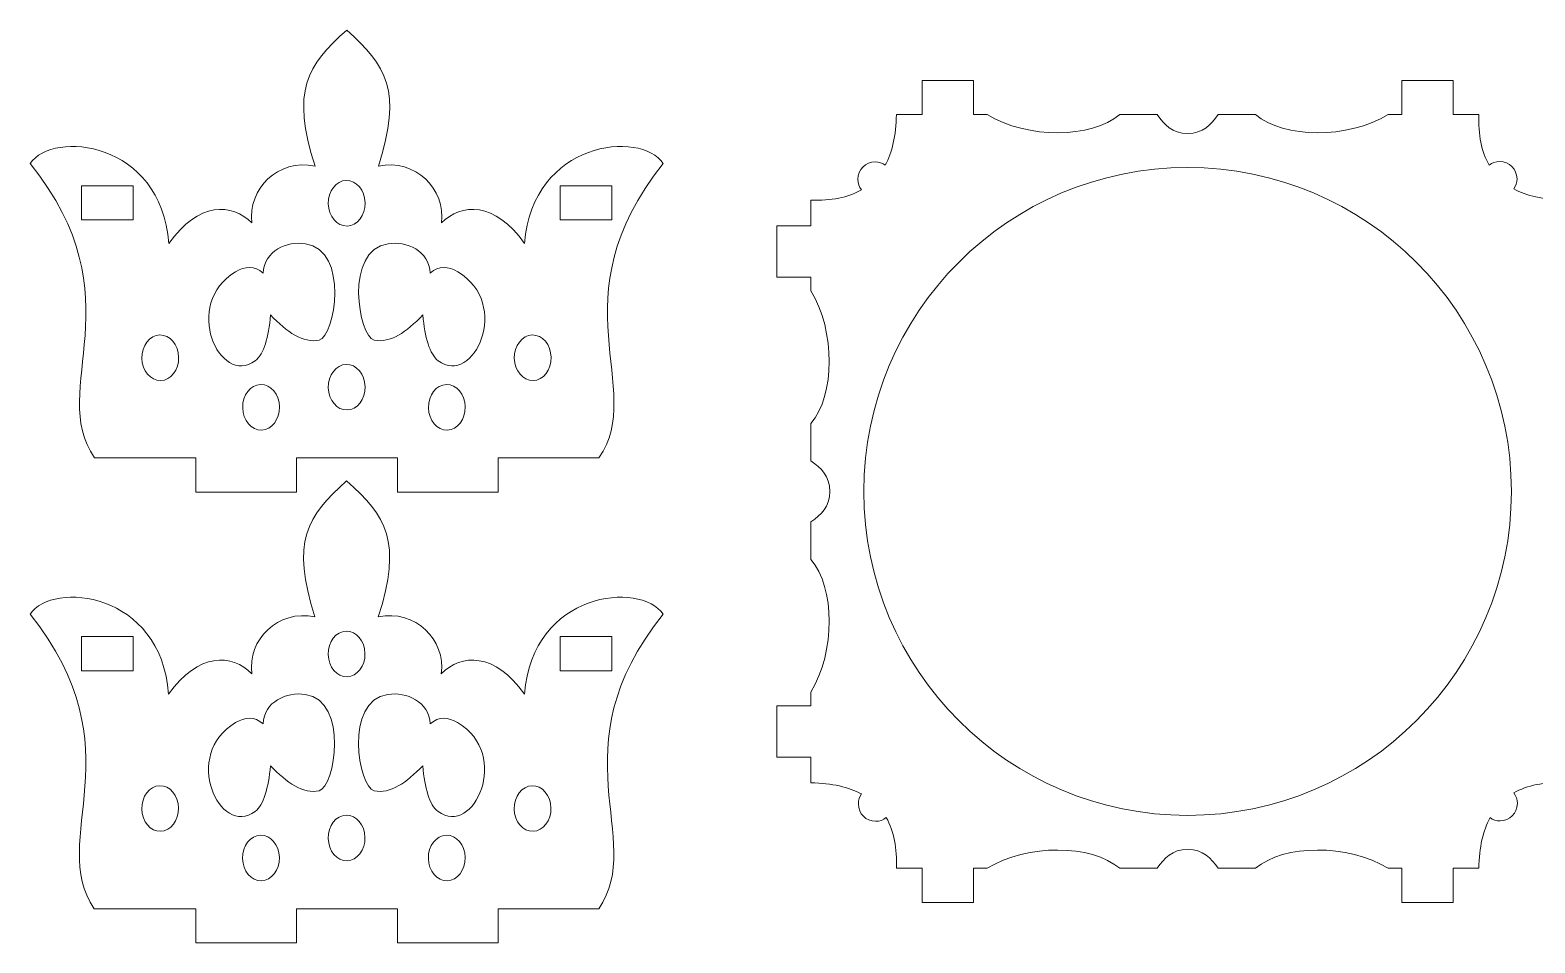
# Model space of a CAD drawing. Header units: centimetres. Extents: x -43 to 259, y -127 to -6.
# Drawn here: x 25.87 to 43.3, y -107.35 to -96.78 of the extents above; entities that cross this region are included whole.
import ezdxf

# ---------------------------------------------------------------- set-up
doc = ezdxf.new("R2010")
doc.units = ezdxf.units.CM
doc.header["$MEASUREMENT"] = 0
doc.layers.add('layer 1', color=7, linetype='Continuous')

msp = doc.modelspace()

# ---------------------------------------------------------------- linework, layer by layer
at = {"layer": 'layer 1', "color": 242, "lineweight": 20}
msp.add_ellipse((39.27585, -102.12015), major_axis=(0, 3.75), ratio=1, dxfattribs=at)
at = {"layer": 'layer 1', "color": 250, "lineweight": 20}
for points, knots in [([(30.12445, -101.73266), (30.12445, -101.73266), (28.95646, -101.73266), (28.95646, -101.73266), (28.95646, -101.73266), (28.95646, -101.73266), (28.95646, -102.12866), (28.95646, -102.12866), (28.95646, -102.12866), (28.95646, -102.12866), (27.79046, -102.12866), (27.79046, -102.12866), (27.79046, -102.12866), (27.79046, -102.12866), (27.79046, -101.73266), (27.79046, -101.73266), (27.79046, -101.73266), (27.79046, -101.73266), (26.61445, -101.73267), (26.61445, -101.73267), (26.61445, -101.73267), (26.0592, -100.92072), (27.12799, -99.90201), (25.87046, -98.32317), (25.87046, -98.32317), (26.13087, -97.93552), (27.38603, -98.06193), (27.47527, -99.25024), (27.47527, -99.25024), (27.82033, -98.76205), (28.20844, -98.78231), (28.4391, -99.01241), (28.4391, -99.01241), (28.38515, -98.62278), (28.74177, -98.263), (29.1691, -98.3557), (29.1691, -98.3557), (28.88993, -97.48135), (29.07582, -97.19043), (29.5362, -96.78011), (29.5362, -96.78011), (29.99658, -97.19043), (30.18247, -97.48135), (29.9033, -98.3557), (29.9033, -98.3557), (30.33063, -98.263), (30.68725, -98.62278), (30.6333, -99.01241), (30.6333, -99.01241), (30.86396, -98.78231), (31.25207, -98.76205), (31.59713, -99.25024), (31.59713, -99.25024), (31.68637, -98.06193), (32.94153, -97.93552), (33.20194, -98.32317), (33.20194, -98.32317), (31.94441, -99.90201), (33.0132, -100.92072), (32.45795, -101.73267), (32.45795, -101.73267), (32.45795, -101.73267), (31.29046, -101.73266), (31.29046, -101.73266), (31.29046, -101.73266), (31.29046, -101.73266), (31.29046, -102.12866), (31.29046, -102.12866), (31.29046, -102.12866), (31.29046, -102.12866), (30.12445, -102.12866), (30.12445, -102.12866), (30.12445, -102.12866), (30.12445, -102.12866), (30.12445, -101.73266), (30.12445, -101.73266)], [0, 0, 0, 0, 0.05, 0.05, 0.05, 0.05, 0.1, 0.1, 0.1, 0.1, 0.15, 0.15, 0.15, 0.15, 0.2, 0.2, 0.2, 0.2, 0.25, 0.25, 0.25, 0.25, 0.3, 0.3, 0.3, 0.3, 0.35, 0.35, 0.35, 0.35, 0.4, 0.4, 0.4, 0.4, 0.45, 0.45, 0.45, 0.45, 0.5, 0.5, 0.5, 0.5, 0.55, 0.55, 0.55, 0.55, 0.6, 0.6, 0.6, 0.6, 0.65, 0.65, 0.65, 0.65, 0.7, 0.7, 0.7, 0.7, 0.75, 0.75, 0.75, 0.75, 0.8, 0.8, 0.8, 0.8, 0.85, 0.85, 0.85, 0.85, 0.9, 0.9, 0.9, 0.9, 1, 1, 1, 1]), ([(35.90303, -106.48266), (35.9115, -106.25105), (35.87659, -106.05415), (35.78536, -105.89644), (35.78536, -105.89644), (35.75098, -105.92435), (35.70987, -105.93891), (35.66212, -105.93891), (35.66212, -105.93891), (35.55167, -105.93891), (35.46212, -105.84936), (35.46212, -105.73891), (35.46212, -105.73891), (35.46212, -105.69472), (35.47528, -105.6555), (35.49954, -105.6224), (35.49954, -105.6224), (35.35027, -105.54155), (35.15854, -105.49836), (34.91334, -105.49297), (34.91334, -105.49297), (34.91334, -105.49297), (34.91334, -105.19478), (34.91334, -105.19478), (34.91334, -105.19478), (34.91334, -105.19478), (34.51733, -105.19478), (34.51733, -105.19478), (34.51733, -105.19478), (34.51733, -105.19478), (34.51733, -104.60038), (34.51733, -104.60038), (34.51733, -104.60038), (34.51733, -104.60038), (34.91334, -104.60038), (34.91334, -104.60038), (34.91334, -104.60038), (34.91334, -104.60038), (34.91334, -104.44356), (34.91334, -104.44356), (34.91334, -104.44356), (35.19602, -103.97271), (35.1941, -103.23787), (34.91334, -102.90652), (34.91334, -102.90652), (34.91334, -102.90652), (34.91334, -102.47325), (34.91334, -102.47325), (34.91334, -102.47325), (35.03057, -102.38935), (35.13164, -102.30119), (35.13164, -102.12015), (35.13164, -102.12015), (35.13164, -101.93911), (35.03057, -101.85095), (34.91334, -101.76705), (34.91334, -101.76705), (34.91334, -101.76705), (34.91334, -101.33378), (34.91334, -101.33378), (34.91334, -101.33378), (35.1941, -101.00243), (35.19602, -100.26759), (34.91334, -99.79674), (34.91334, -99.79674), (34.91334, -99.79674), (34.91334, -99.63992), (34.91334, -99.63992), (34.91334, -99.63992), (34.91334, -99.63992), (34.51733, -99.63992), (34.51733, -99.63992), (34.51733, -99.63992), (34.51733, -99.63992), (34.51733, -99.04552), (34.51733, -99.04552), (34.51733, -99.04552), (34.51733, -99.04552), (34.91334, -99.04552), (34.91334, -99.04552), (34.91334, -99.04552), (34.91334, -99.04552), (34.91334, -98.74733), (34.91334, -98.74733), (34.91334, -98.74733), (35.14495, -98.7558), (35.34185, -98.72089), (35.49956, -98.62966), (35.49956, -98.62966), (35.47165, -98.59528), (35.45709, -98.55417), (35.45709, -98.50642), (35.45709, -98.50642), (35.45709, -98.39597), (35.54664, -98.30642), (35.65709, -98.30642), (35.65709, -98.30642), (35.70128, -98.30642), (35.7405, -98.31958), (35.7736, -98.34384), (35.7736, -98.34384), (35.85445, -98.19457), (35.89764, -98.00284), (35.90303, -97.75764), (35.90303, -97.75764), (35.90303, -97.75764), (36.20122, -97.75764), (36.20122, -97.75764), (36.20122, -97.75764), (36.20122, -97.75764), (36.20122, -97.36163), (36.20122, -97.36163), (36.20122, -97.36163), (36.20122, -97.36163), (36.79562, -97.36163), (36.79562, -97.36163), (36.79562, -97.36163), (36.79562, -97.36163), (36.79562, -97.75764), (36.79562, -97.75764), (36.79562, -97.75764), (36.79562, -97.75764), (36.95244, -97.75764), (36.95244, -97.75764), (36.95244, -97.75764), (37.42329, -98.04032), (38.15813, -98.0384), (38.48948, -97.75764), (38.48948, -97.75764), (38.48948, -97.75764), (38.92275, -97.75764), (38.92275, -97.75764), (38.92275, -97.75764), (39.00665, -97.87487), (39.09481, -97.97594), (39.27585, -97.97594), (39.27585, -97.97594), (39.45689, -97.97594), (39.54505, -97.87487), (39.62895, -97.75764), (39.62895, -97.75764), (39.62895, -97.75764), (40.06222, -97.75764), (40.06222, -97.75764), (40.06222, -97.75764), (40.39357, -98.0384), (41.12841, -98.04032), (41.59926, -97.75764), (41.59926, -97.75764), (41.59926, -97.75764), (41.75608, -97.75764), (41.75608, -97.75764), (41.75608, -97.75764), (41.75608, -97.75764), (41.75608, -97.36163), (41.75608, -97.36163), (41.75608, -97.36163), (41.75608, -97.36163), (42.35048, -97.36163), (42.35048, -97.36163), (42.35048, -97.36163), (42.35048, -97.36163), (42.35048, -97.75764), (42.35048, -97.75764), (42.35048, -97.75764), (42.35048, -97.75764), (42.6499, -97.75763), (42.6499, -97.75763), (42.6499, -97.75763), (42.64143, -97.98924), (42.67634, -98.18614), (42.76757, -98.34385), (42.76757, -98.34385), (42.80195, -98.31594), (42.84306, -98.30138), (42.89081, -98.30138), (42.89081, -98.30138), (43.00126, -98.30138), (43.09081, -98.39093), (43.09081, -98.50138), (43.09081, -98.50138), (43.09081, -98.54557), (43.07765, -98.58479), (43.05339, -98.61789), (43.05339, -98.61789), (43.20266, -98.69874), (43.39316, -98.74194), (43.63836, -98.74733), (43.63836, -98.74733), (43.63836, -98.74733), (43.63836, -99.04552), (43.63836, -99.04552), (43.63836, -99.04552), (43.63836, -99.04552), (44.03437, -99.04552), (44.03437, -99.04552), (44.03437, -99.04552), (44.03437, -99.04552), (44.03437, -99.63992), (44.03437, -99.63992), (44.03437, -99.63992), (44.03437, -99.63992), (43.63836, -99.63992), (43.63836, -99.63992), (43.63836, -99.63992), (43.63836, -99.63992), (43.63836, -99.79674), (43.63836, -99.79674), (43.63836, -99.79674), (43.35568, -100.26759), (43.3576, -101.00243), (43.63836, -101.33378), (43.63836, -101.33378), (43.63836, -101.33378), (43.63836, -101.76705), (43.63836, -101.76705), (43.63836, -101.76705), (43.52113, -101.85095), (43.42006, -101.93911), (43.42006, -102.12015), (43.42006, -102.12015), (43.42006, -102.30119), (43.52113, -102.38935), (43.63836, -102.47325), (43.63836, -102.47325), (43.63836, -102.47325), (43.63836, -102.90652), (43.63836, -102.90652), (43.63836, -102.90652), (43.3576, -103.23787), (43.35568, -103.97271), (43.63836, -104.44356), (43.63836, -104.44356), (43.63836, -104.44356), (43.63836, -104.60038), (43.63836, -104.60038), (43.63836, -104.60038), (43.63836, -104.60038), (44.03437, -104.60038), (44.03437, -104.60038), (44.03437, -104.60038), (44.03437, -104.60038), (44.03437, -105.19478), (44.03437, -105.19478), (44.03437, -105.19478), (44.03437, -105.19478), (43.63836, -105.19478), (43.63836, -105.19478), (43.63836, -105.19478), (43.63836, -105.19478), (43.63836, -105.49297), (43.63836, -105.49297), (43.63836, -105.49297), (43.40675, -105.4845), (43.20985, -105.51941), (43.05214, -105.61064), (43.05214, -105.61064), (43.08005, -105.64502), (43.09461, -105.68613), (43.09461, -105.73388), (43.09461, -105.73388), (43.09461, -105.84433), (43.00506, -105.93388), (42.89461, -105.93388), (42.89461, -105.93388), (42.85042, -105.93388), (42.8112, -105.92072), (42.7781, -105.89646), (42.7781, -105.89646), (42.69725, -106.04573), (42.65406, -106.23746), (42.64867, -106.48266), (42.64867, -106.48266), (42.64867, -106.48266), (42.35048, -106.48266), (42.35048, -106.48266), (42.35048, -106.48266), (42.35048, -106.48266), (42.35048, -106.87867), (42.35048, -106.87867), (42.35048, -106.87867), (42.35048, -106.87867), (41.75608, -106.87867), (41.75608, -106.87867), (41.75608, -106.87867), (41.75608, -106.87867), (41.75608, -106.48266), (41.75608, -106.48266), (41.75608, -106.48266), (41.75608, -106.48266), (41.59926, -106.48266), (41.59926, -106.48266), (41.59926, -106.48266), (41.12841, -106.19998), (40.39357, -106.2019), (40.06222, -106.48266), (40.06222, -106.48266), (40.06222, -106.48266), (39.62895, -106.48266), (39.62895, -106.48266), (39.62895, -106.48266), (39.54505, -106.36543), (39.45689, -106.26436), (39.27585, -106.26436), (39.27585, -106.26436), (39.09481, -106.26436), (39.00665, -106.36543), (38.92275, -106.48266), (38.92275, -106.48266), (38.92275, -106.48266), (38.48948, -106.48266), (38.48948, -106.48266), (38.48948, -106.48266), (38.15813, -106.2019), (37.42329, -106.19998), (36.95244, -106.48266), (36.95244, -106.48266), (36.95244, -106.48266), (36.79562, -106.48266), (36.79562, -106.48266), (36.79562, -106.48266), (36.79562, -106.48266), (36.79562, -106.87867), (36.79562, -106.87867), (36.79562, -106.87867), (36.79562, -106.87867), (36.20122, -106.87867), (36.20122, -106.87867), (36.20122, -106.87867), (36.20122, -106.87867), (36.20122, -106.48266), (36.20122, -106.48266), (36.20122, -106.48266), (36.20122, -106.48266), (35.90303, -106.48266), (35.90303, -106.48266)], [0, 0, 0, 0, 0.01176471, 0.01176471, 0.01176471, 0.01176471, 0.02352941, 0.02352941, 0.02352941, 0.02352941, 0.03529412, 0.03529412, 0.03529412, 0.03529412, 0.04705882, 0.04705882, 0.04705882, 0.04705882, 0.05882353, 0.05882353, 0.05882353, 0.05882353, 0.07058824, 0.07058824, 0.07058824, 0.07058824, 0.08235294, 0.08235294, 0.08235294, 0.08235294, 0.09411765, 0.09411765, 0.09411765, 0.09411765, 0.10588235, 0.10588235, 0.10588235, 0.10588235, 0.11764706, 0.11764706, 0.11764706, 0.11764706, 0.12941176, 0.12941176, 0.12941176, 0.12941176, 0.14117647, 0.14117647, 0.14117647, 0.14117647, 0.15294118, 0.15294118, 0.15294118, 0.15294118, 0.16470588, 0.16470588, 0.16470588, 0.16470588, 0.17647059, 0.17647059, 0.17647059, 0.17647059, 0.18823529, 0.18823529, 0.18823529, 0.18823529, 0.2, 0.2, 0.2, 0.2, 0.21176471, 0.21176471, 0.21176471, 0.21176471, 0.22352941, 0.22352941, 0.22352941, 0.22352941, 0.23529412, 0.23529412, 0.23529412, 0.23529412, 0.24705882, 0.24705882, 0.24705882, 0.24705882, 0.25882353, 0.25882353, 0.25882353, 0.25882353, 0.27058824, 0.27058824, 0.27058824, 0.27058824, 0.28235294, 0.28235294, 0.28235294, 0.28235294, 0.29411765, 0.29411765, 0.29411765, 0.29411765, 0.30588235, 0.30588235, 0.30588235, 0.30588235, 0.31764706, 0.31764706, 0.31764706, 0.31764706, 0.32941176, 0.32941176, 0.32941176, 0.32941176, 0.34117647, 0.34117647, 0.34117647, 0.34117647, 0.35294118, 0.35294118, 0.35294118, 0.35294118, 0.36470588, 0.36470588, 0.36470588, 0.36470588, 0.37647059, 0.37647059, 0.37647059, 0.37647059, 0.38823529, 0.38823529, 0.38823529, 0.38823529, 0.4, 0.4, 0.4, 0.4, 0.41176471, 0.41176471, 0.41176471, 0.41176471, 0.42352941, 0.42352941, 0.42352941, 0.42352941, 0.43529412, 0.43529412, 0.43529412, 0.43529412, 0.44705882, 0.44705882, 0.44705882, 0.44705882, 0.45882353, 0.45882353, 0.45882353, 0.45882353, 0.47058824, 0.47058824, 0.47058824, 0.47058824, 0.48235294, 0.48235294, 0.48235294, 0.48235294, 0.49411765, 0.49411765, 0.49411765, 0.49411765, 0.50588235, 0.50588235, 0.50588235, 0.50588235, 0.51764706, 0.51764706, 0.51764706, 0.51764706, 0.52941176, 0.52941176, 0.52941176, 0.52941176, 0.54117647, 0.54117647, 0.54117647, 0.54117647, 0.55294118, 0.55294118, 0.55294118, 0.55294118, 0.56470588, 0.56470588, 0.56470588, 0.56470588, 0.57647059, 0.57647059, 0.57647059, 0.57647059, 0.58823529, 0.58823529, 0.58823529, 0.58823529, 0.6, 0.6, 0.6, 0.6, 0.61176471, 0.61176471, 0.61176471, 0.61176471, 0.62352941, 0.62352941, 0.62352941, 0.62352941, 0.63529412, 0.63529412, 0.63529412, 0.63529412, 0.64705882, 0.64705882, 0.64705882, 0.64705882, 0.65882353, 0.65882353, 0.65882353, 0.65882353, 0.67058824, 0.67058824, 0.67058824, 0.67058824, 0.68235294, 0.68235294, 0.68235294, 0.68235294, 0.69411765, 0.69411765, 0.69411765, 0.69411765, 0.70588235, 0.70588235, 0.70588235, 0.70588235, 0.71764706, 0.71764706, 0.71764706, 0.71764706, 0.72941176, 0.72941176, 0.72941176, 0.72941176, 0.74117647, 0.74117647, 0.74117647, 0.74117647, 0.75294118, 0.75294118, 0.75294118, 0.75294118, 0.76470588, 0.76470588, 0.76470588, 0.76470588, 0.77647059, 0.77647059, 0.77647059, 0.77647059, 0.78823529, 0.78823529, 0.78823529, 0.78823529, 0.8, 0.8, 0.8, 0.8, 0.81176471, 0.81176471, 0.81176471, 0.81176471, 0.82352941, 0.82352941, 0.82352941, 0.82352941, 0.83529412, 0.83529412, 0.83529412, 0.83529412, 0.84705882, 0.84705882, 0.84705882, 0.84705882, 0.85882353, 0.85882353, 0.85882353, 0.85882353, 0.87058824, 0.87058824, 0.87058824, 0.87058824, 0.88235294, 0.88235294, 0.88235294, 0.88235294, 0.89411765, 0.89411765, 0.89411765, 0.89411765, 0.90588235, 0.90588235, 0.90588235, 0.90588235, 0.91764706, 0.91764706, 0.91764706, 0.91764706, 0.92941176, 0.92941176, 0.92941176, 0.92941176, 0.94117647, 0.94117647, 0.94117647, 0.94117647, 0.95294118, 0.95294118, 0.95294118, 0.95294118, 0.96470588, 0.96470588, 0.96470588, 0.96470588, 0.97647059, 0.97647059, 0.97647059, 0.97647059, 1, 1, 1, 1]), ([(30.12316, -106.94998), (30.12316, -106.94998), (28.95517, -106.94998), (28.95517, -106.94998), (28.95517, -106.94998), (28.95517, -106.94998), (28.95517, -107.34598), (28.95517, -107.34598), (28.95517, -107.34598), (28.95517, -107.34598), (27.78917, -107.34598), (27.78917, -107.34598), (27.78917, -107.34598), (27.78917, -107.34598), (27.78917, -106.94998), (27.78917, -106.94998), (27.78917, -106.94998), (27.78917, -106.94998), (26.61316, -106.94999), (26.61316, -106.94999), (26.61316, -106.94999), (26.05791, -106.13804), (27.1267, -105.11933), (25.86917, -103.54049), (25.86917, -103.54049), (26.12958, -103.15284), (27.38474, -103.27925), (27.47398, -104.46756), (27.47398, -104.46756), (27.81904, -103.97937), (28.20715, -103.99963), (28.43781, -104.22973), (28.43781, -104.22973), (28.38386, -103.8401), (28.74048, -103.48032), (29.16781, -103.57302), (29.16781, -103.57302), (28.88864, -102.69867), (29.07453, -102.40775), (29.53491, -101.99743), (29.53491, -101.99743), (29.99529, -102.40775), (30.18118, -102.69867), (29.90201, -103.57302), (29.90201, -103.57302), (30.32934, -103.48032), (30.68596, -103.8401), (30.63201, -104.22973), (30.63201, -104.22973), (30.86267, -103.99963), (31.25078, -103.97937), (31.59584, -104.46756), (31.59584, -104.46756), (31.68508, -103.27925), (32.94024, -103.15284), (33.20065, -103.54049), (33.20065, -103.54049), (31.94312, -105.11933), (33.01191, -106.13804), (32.45666, -106.94999), (32.45666, -106.94999), (32.45666, -106.94999), (31.28917, -106.94998), (31.28917, -106.94998), (31.28917, -106.94998), (31.28917, -106.94998), (31.28917, -107.34598), (31.28917, -107.34598), (31.28917, -107.34598), (31.28917, -107.34598), (30.12316, -107.34598), (30.12316, -107.34598), (30.12316, -107.34598), (30.12316, -107.34598), (30.12316, -106.94998), (30.12316, -106.94998)], [0, 0, 0, 0, 0.05, 0.05, 0.05, 0.05, 0.1, 0.1, 0.1, 0.1, 0.15, 0.15, 0.15, 0.15, 0.2, 0.2, 0.2, 0.2, 0.25, 0.25, 0.25, 0.25, 0.3, 0.3, 0.3, 0.3, 0.35, 0.35, 0.35, 0.35, 0.4, 0.4, 0.4, 0.4, 0.45, 0.45, 0.45, 0.45, 0.5, 0.5, 0.5, 0.5, 0.55, 0.55, 0.55, 0.55, 0.6, 0.6, 0.6, 0.6, 0.65, 0.65, 0.65, 0.65, 0.7, 0.7, 0.7, 0.7, 0.75, 0.75, 0.75, 0.75, 0.8, 0.8, 0.8, 0.8, 0.85, 0.85, 0.85, 0.85, 0.9, 0.9, 0.9, 0.9, 1, 1, 1, 1])]:
    msp.add_open_spline(points, degree=3, knots=knots, dxfattribs=at)
at = {"layer": 'layer 1', "color": 242, "lineweight": 20}
for points, knots in [([(26.46403, -98.58213), (26.46403, -98.58213), (27.06403, -98.58213), (27.06403, -98.58213), (27.06403, -98.58213), (27.06403, -98.58213), (27.06403, -98.97813), (27.06403, -98.97813), (27.06403, -98.97813), (27.06403, -98.97813), (26.46403, -98.97813), (26.46403, -98.97813), (26.46403, -98.97813), (26.46403, -98.97813), (26.46403, -98.58213), (26.46403, -98.58213)], [0, 0, 0, 0, 0.2, 0.2, 0.2, 0.2, 0.4, 0.4, 0.4, 0.4, 0.6, 0.6, 0.6, 0.6, 1, 1, 1, 1]), ([(29.53094, -98.52017), (29.41331, -98.52337), (29.32029, -98.64411), (29.3232, -98.78982), (29.3232, -98.78982), (29.3261, -98.93553), (29.42382, -99.05109), (29.54146, -99.04789), (29.54146, -99.04789), (29.65909, -99.0447), (29.7521, -98.92396), (29.7492, -98.77825), (29.7492, -98.77825), (29.7463, -98.63253), (29.64858, -98.51698), (29.53094, -98.52017)], [0, 0, 0, 0, 0.2, 0.2, 0.2, 0.2, 0.4, 0.4, 0.4, 0.4, 0.6, 0.6, 0.6, 0.6, 1, 1, 1, 1]), ([(32.00837, -98.58213), (32.00837, -98.58213), (32.60837, -98.58213), (32.60837, -98.58213), (32.60837, -98.58213), (32.60837, -98.58213), (32.60837, -98.97813), (32.60837, -98.97813), (32.60837, -98.97813), (32.60837, -98.97813), (32.00837, -98.97813), (32.00837, -98.97813), (32.00837, -98.97813), (32.00837, -98.97813), (32.00837, -98.58213), (32.00837, -98.58213)], [0, 0, 0, 0, 0.2, 0.2, 0.2, 0.2, 0.4, 0.4, 0.4, 0.4, 0.6, 0.6, 0.6, 0.6, 1, 1, 1, 1]), ([(28.56847, -99.59405), (28.58098, -99.33344), (28.84279, -99.22072), (29.05737, -99.2526), (29.05737, -99.2526), (29.56962, -99.32874), (29.39994, -100.32844), (29.2174, -100.36782), (29.2174, -100.36782), (29.03188, -100.40787), (28.84363, -100.275), (28.65437, -100.07733), (28.65437, -100.07733), (28.6302, -100.33845), (28.57818, -100.5309), (28.4768, -100.60672), (28.4768, -100.60672), (28.06498, -100.9148), (27.62375, -99.94804), (28.24994, -99.57782), (28.24994, -99.57782), (28.35611, -99.51507), (28.4718, -99.50248), (28.56847, -99.59405)], [0, 0, 0, 0, 0.14285714, 0.14285714, 0.14285714, 0.14285714, 0.28571429, 0.28571429, 0.28571429, 0.28571429, 0.42857143, 0.42857143, 0.42857143, 0.42857143, 0.57142857, 0.57142857, 0.57142857, 0.57142857, 0.71428571, 0.71428571, 0.71428571, 0.71428571, 1, 1, 1, 1]), ([(30.50393, -99.59405), (30.49142, -99.33344), (30.22961, -99.22072), (30.01503, -99.2526), (30.01503, -99.2526), (29.50278, -99.32874), (29.67246, -100.32844), (29.855, -100.36782), (29.855, -100.36782), (30.04052, -100.40787), (30.22877, -100.275), (30.41803, -100.07733), (30.41803, -100.07733), (30.4422, -100.33845), (30.49422, -100.5309), (30.5956, -100.60672), (30.5956, -100.60672), (31.00742, -100.9148), (31.44865, -99.94804), (30.82246, -99.57782), (30.82246, -99.57782), (30.71629, -99.51507), (30.6006, -99.50248), (30.50393, -99.59405)], [0, 0, 0, 0, 0.14285714, 0.14285714, 0.14285714, 0.14285714, 0.28571429, 0.28571429, 0.28571429, 0.28571429, 0.42857143, 0.42857143, 0.42857143, 0.42857143, 0.57142857, 0.57142857, 0.57142857, 0.57142857, 0.71428571, 0.71428571, 0.71428571, 0.71428571, 1, 1, 1, 1]), ([(27.37144, -100.30933), (27.25381, -100.31253), (27.1608, -100.43327), (27.1637, -100.57898), (27.1637, -100.57898), (27.1666, -100.72469), (27.26432, -100.84025), (27.38196, -100.83705), (27.38196, -100.83705), (27.49959, -100.83386), (27.59261, -100.71312), (27.5897, -100.56741), (27.5897, -100.56741), (27.5868, -100.42169), (27.48908, -100.30614), (27.37144, -100.30933)], [0, 0, 0, 0, 0.2, 0.2, 0.2, 0.2, 0.4, 0.4, 0.4, 0.4, 0.6, 0.6, 0.6, 0.6, 1, 1, 1, 1]), ([(31.68518, -100.30933), (31.56755, -100.31253), (31.47453, -100.43327), (31.47744, -100.57898), (31.47744, -100.57898), (31.48034, -100.72469), (31.57806, -100.84025), (31.6957, -100.83705), (31.6957, -100.83705), (31.81333, -100.83386), (31.90634, -100.71312), (31.90344, -100.56741), (31.90344, -100.56741), (31.90054, -100.42169), (31.80282, -100.30614), (31.68518, -100.30933)], [0, 0, 0, 0, 0.2, 0.2, 0.2, 0.2, 0.4, 0.4, 0.4, 0.4, 0.6, 0.6, 0.6, 0.6, 1, 1, 1, 1]), ([(29.54146, -101.17738), (29.42383, -101.18058), (29.32611, -101.06503), (29.3232, -100.91931), (29.3232, -100.91931), (29.3203, -100.7736), (29.41331, -100.65287), (29.53095, -100.64967), (29.53095, -100.64967), (29.64858, -100.64648), (29.7463, -100.76203), (29.74921, -100.90774), (29.74921, -100.90774), (29.75211, -101.05346), (29.6591, -101.17419), (29.54146, -101.17738)], [0, 0, 0, 0, 0.2, 0.2, 0.2, 0.2, 0.4, 0.4, 0.4, 0.4, 0.6, 0.6, 0.6, 0.6, 1, 1, 1, 1]), ([(28.53936, -100.88211), (28.65699, -100.87891), (28.7547, -100.99447), (28.75761, -101.14018), (28.75761, -101.14018), (28.76051, -101.2859), (28.6675, -101.40662), (28.54986, -101.40983), (28.54986, -101.40983), (28.43223, -101.41302), (28.33451, -101.29746), (28.33161, -101.15175), (28.33161, -101.15175), (28.32871, -101.00604), (28.42171, -100.8853), (28.53936, -100.88211)], [0, 0, 0, 0, 0.2, 0.2, 0.2, 0.2, 0.4, 0.4, 0.4, 0.4, 0.6, 0.6, 0.6, 0.6, 1, 1, 1, 1]), ([(30.69107, -100.8821), (30.57344, -100.8853), (30.48042, -101.00604), (30.48333, -101.15175), (30.48333, -101.15175), (30.48623, -101.29746), (30.58395, -101.41302), (30.70159, -101.40982), (30.70159, -101.40982), (30.81922, -101.40663), (30.91223, -101.28589), (30.90933, -101.14017), (30.90933, -101.14017), (30.90643, -100.99446), (30.80871, -100.87891), (30.69107, -100.8821)], [0, 0, 0, 0, 0.2, 0.2, 0.2, 0.2, 0.4, 0.4, 0.4, 0.4, 0.6, 0.6, 0.6, 0.6, 1, 1, 1, 1]), ([(26.46274, -103.79945), (26.46274, -103.79945), (27.06274, -103.79945), (27.06274, -103.79945), (27.06274, -103.79945), (27.06274, -103.79945), (27.06274, -104.19545), (27.06274, -104.19545), (27.06274, -104.19545), (27.06274, -104.19545), (26.46274, -104.19545), (26.46274, -104.19545), (26.46274, -104.19545), (26.46274, -104.19545), (26.46274, -103.79945), (26.46274, -103.79945)], [0, 0, 0, 0, 0.2, 0.2, 0.2, 0.2, 0.4, 0.4, 0.4, 0.4, 0.6, 0.6, 0.6, 0.6, 1, 1, 1, 1]), ([(29.52965, -103.73749), (29.41202, -103.74069), (29.319, -103.86143), (29.32191, -104.00714), (29.32191, -104.00714), (29.32481, -104.15285), (29.42253, -104.26841), (29.54017, -104.26521), (29.54017, -104.26521), (29.6578, -104.26202), (29.75081, -104.14128), (29.74791, -103.99557), (29.74791, -103.99557), (29.74501, -103.84985), (29.64729, -103.7343), (29.52965, -103.73749)], [0, 0, 0, 0, 0.2, 0.2, 0.2, 0.2, 0.4, 0.4, 0.4, 0.4, 0.6, 0.6, 0.6, 0.6, 1, 1, 1, 1]), ([(32.00708, -103.79945), (32.00708, -103.79945), (32.60708, -103.79945), (32.60708, -103.79945), (32.60708, -103.79945), (32.60708, -103.79945), (32.60708, -104.19545), (32.60708, -104.19545), (32.60708, -104.19545), (32.60708, -104.19545), (32.00708, -104.19545), (32.00708, -104.19545), (32.00708, -104.19545), (32.00708, -104.19545), (32.00708, -103.79945), (32.00708, -103.79945)], [0, 0, 0, 0, 0.2, 0.2, 0.2, 0.2, 0.4, 0.4, 0.4, 0.4, 0.6, 0.6, 0.6, 0.6, 1, 1, 1, 1]), ([(28.56718, -104.81137), (28.57969, -104.55076), (28.8415, -104.43804), (29.05608, -104.46992), (29.05608, -104.46992), (29.56833, -104.54606), (29.39865, -105.54576), (29.21611, -105.58514), (29.21611, -105.58514), (29.03059, -105.62519), (28.84234, -105.49232), (28.65308, -105.29465), (28.65308, -105.29465), (28.62891, -105.55577), (28.57689, -105.74822), (28.47551, -105.82404), (28.47551, -105.82404), (28.06369, -106.13212), (27.62246, -105.16536), (28.24865, -104.79514), (28.24865, -104.79514), (28.35482, -104.73239), (28.47051, -104.7198), (28.56718, -104.81137)], [0, 0, 0, 0, 0.14285714, 0.14285714, 0.14285714, 0.14285714, 0.28571429, 0.28571429, 0.28571429, 0.28571429, 0.42857143, 0.42857143, 0.42857143, 0.42857143, 0.57142857, 0.57142857, 0.57142857, 0.57142857, 0.71428571, 0.71428571, 0.71428571, 0.71428571, 1, 1, 1, 1]), ([(30.50264, -104.81137), (30.49013, -104.55076), (30.22832, -104.43804), (30.01374, -104.46992), (30.01374, -104.46992), (29.50149, -104.54606), (29.67117, -105.54576), (29.85371, -105.58514), (29.85371, -105.58514), (30.03923, -105.62519), (30.22748, -105.49232), (30.41674, -105.29465), (30.41674, -105.29465), (30.44091, -105.55577), (30.49293, -105.74822), (30.59431, -105.82404), (30.59431, -105.82404), (31.00613, -106.13212), (31.44736, -105.16536), (30.82117, -104.79514), (30.82117, -104.79514), (30.715, -104.73239), (30.59931, -104.7198), (30.50264, -104.81137)], [0, 0, 0, 0, 0.14285714, 0.14285714, 0.14285714, 0.14285714, 0.28571429, 0.28571429, 0.28571429, 0.28571429, 0.42857143, 0.42857143, 0.42857143, 0.42857143, 0.57142857, 0.57142857, 0.57142857, 0.57142857, 0.71428571, 0.71428571, 0.71428571, 0.71428571, 1, 1, 1, 1]), ([(27.37015, -105.52665), (27.25252, -105.52985), (27.15951, -105.65059), (27.16241, -105.7963), (27.16241, -105.7963), (27.16531, -105.94201), (27.26303, -106.05757), (27.38067, -106.05437), (27.38067, -106.05437), (27.4983, -106.05118), (27.59132, -105.93044), (27.58841, -105.78473), (27.58841, -105.78473), (27.58551, -105.63901), (27.48779, -105.52346), (27.37015, -105.52665)], [0, 0, 0, 0, 0.2, 0.2, 0.2, 0.2, 0.4, 0.4, 0.4, 0.4, 0.6, 0.6, 0.6, 0.6, 1, 1, 1, 1]), ([(31.68389, -105.52665), (31.56626, -105.52985), (31.47324, -105.65059), (31.47615, -105.7963), (31.47615, -105.7963), (31.47905, -105.94201), (31.57677, -106.05757), (31.69441, -106.05437), (31.69441, -106.05437), (31.81204, -106.05118), (31.90505, -105.93044), (31.90215, -105.78473), (31.90215, -105.78473), (31.89925, -105.63901), (31.80153, -105.52346), (31.68389, -105.52665)], [0, 0, 0, 0, 0.2, 0.2, 0.2, 0.2, 0.4, 0.4, 0.4, 0.4, 0.6, 0.6, 0.6, 0.6, 1, 1, 1, 1]), ([(29.54017, -106.3947), (29.42254, -106.3979), (29.32482, -106.28235), (29.32191, -106.13663), (29.32191, -106.13663), (29.31901, -105.99092), (29.41202, -105.87019), (29.52966, -105.86699), (29.52966, -105.86699), (29.64729, -105.8638), (29.74501, -105.97935), (29.74792, -106.12506), (29.74792, -106.12506), (29.75082, -106.27078), (29.65781, -106.39151), (29.54017, -106.3947)], [0, 0, 0, 0, 0.2, 0.2, 0.2, 0.2, 0.4, 0.4, 0.4, 0.4, 0.6, 0.6, 0.6, 0.6, 1, 1, 1, 1]), ([(28.53807, -106.09943), (28.6557, -106.09623), (28.75341, -106.21179), (28.75632, -106.3575), (28.75632, -106.3575), (28.75922, -106.50322), (28.66621, -106.62394), (28.54857, -106.62715), (28.54857, -106.62715), (28.43094, -106.63034), (28.33322, -106.51478), (28.33032, -106.36907), (28.33032, -106.36907), (28.32742, -106.22336), (28.42042, -106.10262), (28.53807, -106.09943)], [0, 0, 0, 0, 0.2, 0.2, 0.2, 0.2, 0.4, 0.4, 0.4, 0.4, 0.6, 0.6, 0.6, 0.6, 1, 1, 1, 1]), ([(30.68978, -106.09942), (30.57215, -106.10262), (30.47913, -106.22336), (30.48204, -106.36907), (30.48204, -106.36907), (30.48494, -106.51478), (30.58266, -106.63034), (30.7003, -106.62714), (30.7003, -106.62714), (30.81793, -106.62395), (30.91094, -106.50321), (30.90804, -106.35749), (30.90804, -106.35749), (30.90514, -106.21178), (30.80742, -106.09623), (30.68978, -106.09942)], [0, 0, 0, 0, 0.2, 0.2, 0.2, 0.2, 0.4, 0.4, 0.4, 0.4, 0.6, 0.6, 0.6, 0.6, 1, 1, 1, 1])]:
    msp.add_open_spline(points, degree=3, knots=knots, dxfattribs=at)

doc.saveas('drawing.dxf')
